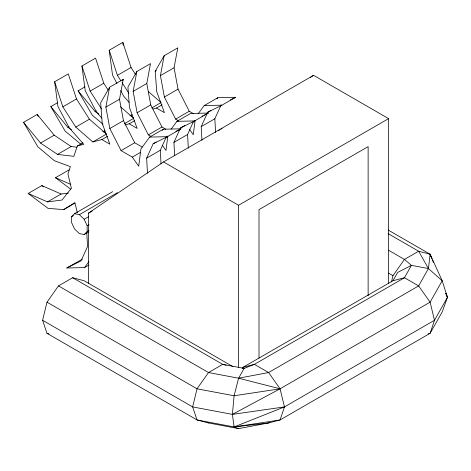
<?xml version="1.0" encoding="UTF-8"?>
<svg xmlns="http://www.w3.org/2000/svg" width="471" height="471" viewBox="0 0 471 471"><rect width="100%" height="100%" fill="white"/><g stroke="black" fill="none" stroke-linecap="round" stroke-linejoin="round"><path stroke-width="0.71" d="M238.585 428.616L234.105 426.932L232.391 414.386L234.105 395.775L238.585 378.207L244.131 368.393L254.411 364.354L404.448 277.731L411.436 265.356L428.439 268.552L442.198 280.769L447.45 297.336L442.198 311.926L430.105 333.327L280.068 419.955L268.594 422.952L238.585 428.616L208.506 422.952L197.031 419.955L46.994 333.327L42.608 320.28L46.994 302.176L58.469 285.921L72.652 277.731L84.126 280.734L232.892 366.626M58.469 285.921L208.506 372.543L238.585 378.207L268.594 372.543L418.631 285.921L428.439 268.552L430.105 254.234L388.145 230.007M167.829 136.078L165.992 150.455L162.377 145.339M195.112 120.329L193.275 134.706L189.66 129.59M147.476 173.293L146.646 158.132L153.175 143.761L167.405 136.672L181.047 128.795L163.26 129.225L149.619 137.096L140.917 148.948L138.715 166.204L132.292 157.114L121.071 150.632L109.825 128.518L105.869 107.123L109.59 87.229L123.231 79.358L119.51 99.251L123.461 120.641L134.706 142.76L142.189 147.076M150.844 136.325L148.347 134.883L137.102 112.769L133.146 91.374L136.873 71.48L150.514 63.609L146.787 83.502L150.744 104.892L161.989 127.005L165.727 129.166M178.745 120.935L175.63 119.134L164.385 97.02L160.428 75.625L164.149 55.731L177.791 47.854L174.07 67.747L178.02 89.143L189.265 111.256L193.634 113.776M391.454 281.941L392.973 275.67L404.448 259.421L418.631 251.231L430.105 254.234L442.198 280.769L430.105 302.176L280.068 388.799L232.391 414.386L192.645 406.909L42.608 320.28M82.908 142.778L77.326 145.998L73.859 156.325L57.515 154.406L40.553 143.054L23.55 122.336L37.191 114.459L54.194 135.177L71.156 146.534L76.838 147.199M103.914 132.316L104.609 130.249M131.191 116.567L131.886 114.5M242.471 368.734L242.93 367.356L392.973 280.734L404.448 277.731L418.631 285.921L430.105 302.176L434.492 320.28L430.105 333.327L428.08 333.857M242.93 367.356L254.411 364.354L268.594 372.543L280.068 388.799L284.455 406.909L280.068 419.955L234.105 426.932L197.031 419.955L192.645 406.909L197.031 388.799L208.506 372.543L222.689 364.354L244.131 368.393M161.035 163.973L160.287 150.261L166.516 136.537M174.635 155.377L173.929 142.383L180.458 128.012L184.797 125.504M188.318 148.224L187.57 134.512L193.504 121.441M201.959 140.346L201.205 126.634L207.735 112.257L210.837 110.467M215.594 132.475L214.847 118.763L221.076 105.039M392.973 280.734L397.683 272.391L411.436 265.356L404.448 259.421L388.551 250.242M445.825 293.298L447.45 297.336L434.492 320.28L284.455 406.909L234.105 426.932L268.594 422.952L269.865 422.222M109.59 87.229L100.647 102.796L102.195 123.249L109.843 144.155L101.907 139.569L92.828 141.948L75.778 127.093L62.849 106.852L54.642 81.754L68.283 73.882L76.49 98.981L89.419 119.216L106.47 134.07L92.828 141.948M122.513 80.6L123.231 79.358M136.873 71.48L127.924 87.047L129.478 107.5L137.126 128.4L129.189 123.82L124.998 124.915M152.975 108.984L156.466 108.071L164.403 112.651L156.755 91.751L155.206 71.298L164.149 55.731M162.389 130.408L163.26 129.225M171.244 129.054L176.902 121.347L190.537 113.476L208.329 113.046L194.688 120.917L180.458 128.012M82.372 259.144L66.788 267.987L84.58 267.563L88.931 261.635M198.085 113.894L204.179 105.598L217.82 97.721L235.606 97.297L221.965 105.168L207.735 112.257M216.948 98.91L217.82 97.721M88.625 231.968L84.174 234.534L79.364 233.563L74.553 228.983L71.58 222.542L71.58 216.701L74.553 213.693L112.699 191.668M84.174 234.534L87.147 231.526L89.054 230.425M88.513 283.454L88.513 213.127L163.531 161.942L313.568 75.319L388.587 118.627L388.587 283.477M310.542 77.379L313.568 75.319M68.395 193.086L61.136 194.017L41.831 185.598L28.189 193.469L48.024 208.341L63.656 209.619L74.871 202.601L77.326 212.733M101.795 118.08L96.449 112.004L85.239 90.762L81.925 66.005L95.56 58.133L103.773 83.232L108.083 89.979M116.932 83.379L112.516 75.013L109.201 50.256L122.843 42.384L131.05 67.483L135.36 74.23M81.177 144.532L65.139 131.073L50.827 106.587L57.65 102.649M102.925 124.144L92.416 115.324L78.109 90.838L84.927 86.899M62.849 106.852L76.49 98.981M101.489 108.889L90.132 91.103L103.773 83.232M120.935 80.877L117.409 75.354L131.05 67.483M155.206 71.298L156.449 70.579M40.553 143.054L54.194 135.177M50.827 106.587L67.836 127.305L69.072 126.587M78.109 90.838L95.113 111.556L96.355 110.838M105.869 107.123L119.51 99.251M133.146 91.374L146.787 83.502M160.428 75.625L174.07 67.747M75.778 127.093L89.419 119.216M57.515 154.406L71.156 146.534M109.825 128.518L123.461 120.641M137.102 112.769L150.744 104.892M164.385 97.02L178.02 89.143M124.45 123.69L133.746 118.321L120.547 106.823M151.727 107.941L161.029 102.572L148.377 91.551M101.907 139.569L107.488 136.349M129.189 123.82L134.765 120.6M156.466 108.071L162.048 104.85M70.638 189.095L55.472 177.72L69.107 169.843M121.071 150.632L134.706 142.76M148.347 134.883L161.989 127.005M175.63 119.134L189.265 111.256M28.189 193.469L47.494 201.894L61.136 194.017M153.175 143.761L156.278 141.971M132.292 157.114L140.352 152.457M165.768 137.779L167.629 136.708M193.051 122.03L194.912 120.959M146.646 158.132L160.287 150.261M173.929 142.383L187.57 134.512M201.205 126.634L214.847 118.763M63.656 209.619L74.818 203.178M218.238 130.738L219.51 130.002M220.781 129.272L222.053 128.536M71.58 216.701L73.488 215.6M74.553 213.693L79.364 214.664L117.509 192.639M88.513 213.127L92.234 210.984M79.364 214.664L84.174 219.245L88.625 216.678M87.147 231.526L87.147 225.686L89.054 224.585M84.58 267.563L88.919 265.055M163.531 161.942L238.55 205.256L388.587 118.627M230.431 99.876L235.606 97.297M201.859 116.266L203.154 115.625M204.443 114.977L208.329 113.046M175.871 131.374L181.047 128.795M66.788 267.987L81.024 260.899L87.547 246.521L86.799 232.809M77.326 145.998L83.75 144.32L69.166 127.753L57.957 106.511L54.642 81.754M232.391 414.386L284.455 406.909M47.494 201.894L62.013 200.028L71.404 188.27L67.936 173.946L70.391 166.646L54.448 160.746L37.857 146.822L23.55 122.336M204.179 105.598L221.965 105.168M176.902 121.347L194.688 120.917M149.619 137.096L167.405 136.672M129.978 115.53L131.397 115.701M102.702 131.279L104.12 131.45M238.585 378.207L280.068 388.799L234.105 395.775L197.031 388.799L46.994 302.176M226.068 365.237L222.689 364.354L72.652 277.731M46.994 333.327L49.019 333.857M55.472 177.72L70.78 184.402M388.116 233.61L418.631 251.231L428.439 268.552M388.522 273.103L392.973 275.67M207.234 422.222L208.506 422.952M95.113 111.556L98.751 113.988M67.836 127.305L71.468 129.737M41.831 185.598L43.579 186.905M129.072 102.331L123.726 96.255L120.67 90.461M122.113 82.713L128.771 93.14M37.191 114.459L38.292 116.343M84.174 219.245L87.147 225.686M445.719 293.327L447.45 297.336M430.105 254.234L432.001 258.95M432.543 260.292L433.361 262.318M430.335 254.917L431.03 256.978M109.201 50.256L117.409 75.354M81.925 66.005L90.132 91.103M122.843 42.384L123.231 45.293M368.128 295.817L368.128 146.622L259.009 209.619L259.009 358.084M238.55 205.256L238.55 367.78"/></g></svg>
